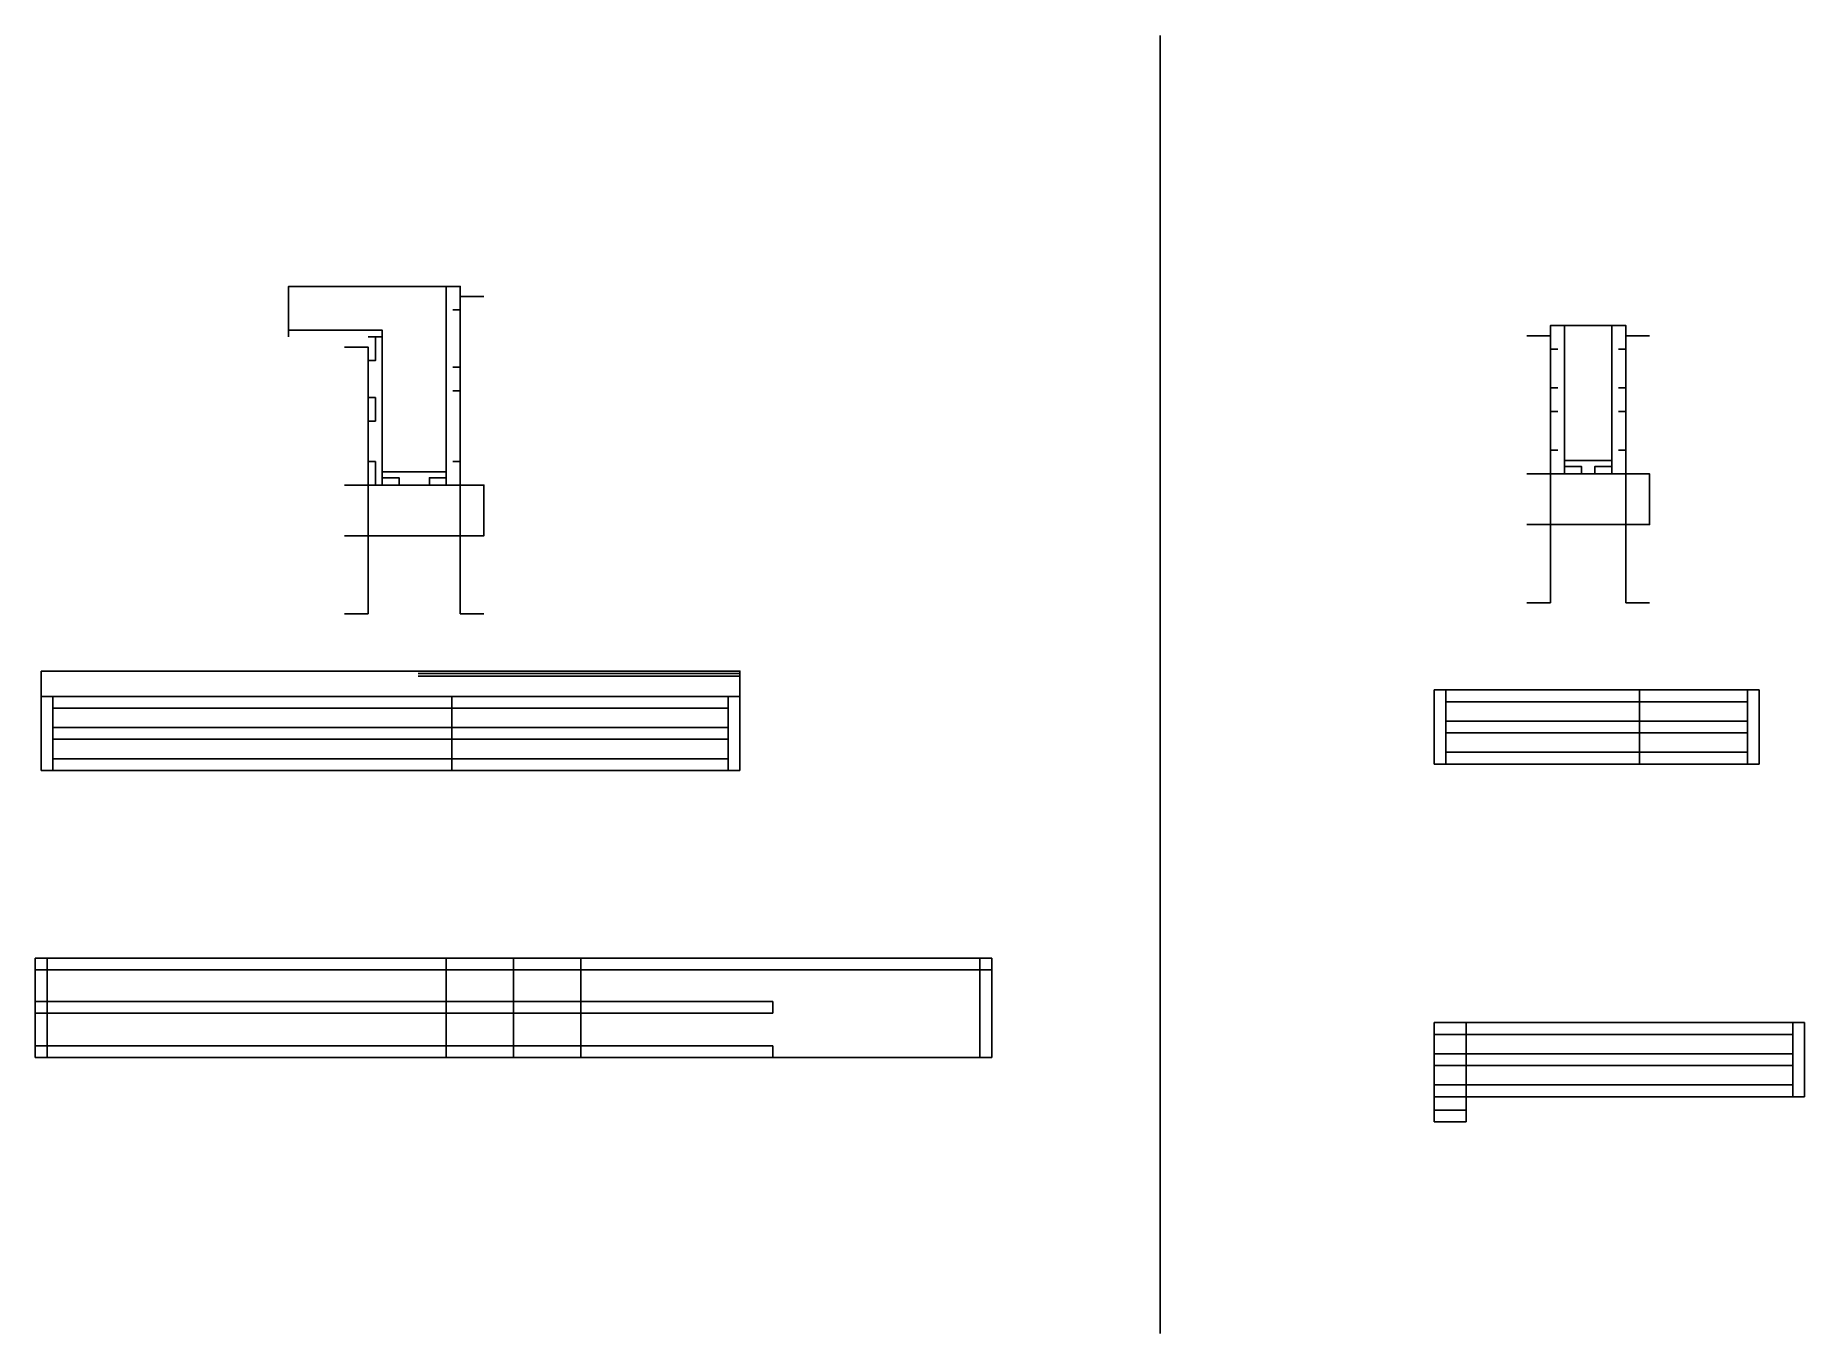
# Model space of a CAD drawing. Header units: metres. Extents: x 5924 to 6974, y 3028 to 3799.
import ezdxf

# ---------------------------------------------------------------- set-up
doc = ezdxf.new("R2010")
doc.units = ezdxf.units.M
for name, color, linetype in [('CONCRETO', 7, 'Continuous'), ('COTA', 7, 'Continuous'), ('Madeira', 7, 'Continuous'), ('Painéis', 7, 'Continuous'), ('SARR_2.2x7', 7, 'Continuous'), ('SARR_3.5x7', 7, 'Continuous'), ('SARR_EDITAR', 7, 'Continuous')]:
    doc.layers.add(name, color=color, linetype=linetype)

msp = doc.modelspace()

# ---------------------------------------------------------------- linework, layer by layer
at = {"layer": 'CONCRETO', "color": 7, "lineweight": 25}
for points in [[(6073.9, 3623.8), (6073.9, 3649.8), (6129.5, 3649.8), (6129.5, 3649.8), (6167.5, 3649.8), (6167.5, 3539.8), (6129.5, 3539.8), (6129.5, 3623.8)], [(6831.7, 3626.5), (6831.7, 3626.5), (6859.7, 3626.5), (6859.7, 3598.5), (6859.7, 3598.5), (6859.7, 3546.5), (6831.7, 3546.5), (6831.7, 3626.5)]]:
    msp.add_lwpolyline(points, dxfattribs=at)
at = {"layer": 'COTA', "color": 7, "lineweight": 25}
for p, q in [((6591.6, 3798.8), (6591.6, 3028.1)), ((5926.9, 3406.4), (5926.9, 3421.4)), ((6150.9, 3421.4), (5926.9, 3421.4)), ((6341.9, 3418.4), (6341.9, 3406.4)), ((6773.2, 3168.7), (6754.2, 3168.7))]:
    msp.add_line(p, q, dxfattribs=at)
at = {"layer": 'Madeira', "color": 7, "lineweight": 25}
for points in [[(6171.5, 3635.8), (6175.9, 3635.8), (6175.9, 3649.8), (6171.5, 3649.8)], [(6827.7, 3612.5), (6823.3, 3612.5), (6823.3, 3626.5), (6827.7, 3626.5)], [(6863.7, 3612.5), (6868.1, 3612.5), (6868.1, 3626.5), (6863.7, 3626.5)], [(6121.1, 3605.8), (6125.5, 3605.8), (6125.5, 3619.8), (6121.1, 3619.8)], [(6171.5, 3587.8), (6175.9, 3587.8), (6175.9, 3601.8), (6171.5, 3601.8)], [(6121.1, 3569.8), (6125.5, 3569.8), (6125.5, 3583.8), (6121.1, 3583.8)], [(6827.7, 3575.5), (6823.3, 3575.5), (6823.3, 3589.5), (6827.7, 3589.5)], [(6863.7, 3575.5), (6868.1, 3575.5), (6868.1, 3589.5), (6863.7, 3589.5)], [(6827.7, 3538.5), (6823.3, 3538.5), (6823.3, 3552.5), (6827.7, 3552.5)], [(6863.7, 3538.5), (6868.1, 3538.5), (6868.1, 3552.5), (6863.7, 3552.5)], [(6121.1, 3531.8), (6125.5, 3531.8), (6125.5, 3545.8), (6121.1, 3545.8)], [(6171.5, 3531.8), (6175.9, 3531.8), (6175.9, 3545.8), (6171.5, 3545.8)], [(6831.7, 3538.5), (6831.7, 3542.9), (6841.7, 3542.9), (6841.7, 3538.5)], [(6859.7, 3538.5), (6859.7, 3542.9), (6849.7, 3542.9), (6849.7, 3538.5)], [(6129.5, 3531.8), (6129.5, 3536.2), (6139.5, 3536.2), (6139.5, 3531.8)], [(6167.5, 3531.8), (6167.5, 3536.2), (6157.5, 3536.2), (6157.5, 3531.8)]]:
    msp.add_lwpolyline(points, dxfattribs=at)
at = {"layer": 'Painéis', "color": 7, "lineweight": 25}
for p, q in [((5926.9, 3406.4), (6341.9, 3406.4)), ((5926.9, 3362.4), (5926.9, 3406.4)), ((6170.9, 3362.4), (6170.9, 3406.4)), ((6341.9, 3362.4), (6341.9, 3406.4)), ((6754.2, 3410.2), (6947.2, 3410.2)), ((6754.2, 3366.2), (6754.2, 3410.2)), ((6876.2, 3366.2), (6876.2, 3410.2)), ((6947.2, 3366.2), (6947.2, 3410.2)), ((5926.9, 3362.4), (6341.9, 3362.4)), ((6754.2, 3366.2), (6947.2, 3366.2)), ((5923.5, 3251), (6491.5, 3251)), ((5923.5, 3192), (5923.5, 3251)), ((6167.5, 3192), (6167.5, 3251)), ((6207.5, 3192), (6207.5, 3251)), ((6247.5, 3192), (6247.5, 3251)), ((6491.5, 3192), (6491.5, 3251)), ((6754.2, 3212.7), (6974.2, 3212.7)), ((6754.2, 3153.7), (6754.2, 3212.7)), ((6773.2, 3153.7), (6773.2, 3212.7)), ((6974.2, 3168.7), (6974.2, 3212.7)), ((5923.5, 3192), (6491.5, 3192)), ((6773.2, 3168.7), (6974.2, 3168.7)), ((6754.2, 3153.7), (6773.2, 3153.7))]:
    msp.add_line(p, q, dxfattribs=at)
for points in [[(6171.5, 3649.8), (6167.5, 3649.8), (6167.5, 3531.8), (6171.5, 3531.8)], [(6827.7, 3626.5), (6831.7, 3626.5), (6831.7, 3538.5), (6827.7, 3538.5)], [(6863.7, 3626.5), (6859.7, 3626.5), (6859.7, 3538.5), (6863.7, 3538.5)], [(6129.5, 3619.8), (6129.5, 3623.8), (6073.9, 3623.8), (6073.9, 3619.8)], [(6125.5, 3619.8), (6129.5, 3619.8), (6129.5, 3531.8), (6125.5, 3531.8)], [(6859.7, 3542.9), (6859.7, 3546.5), (6831.7, 3546.5), (6831.7, 3542.9)], [(6167.5, 3536.2), (6167.5, 3539.8), (6129.5, 3539.8), (6129.5, 3536.2)], [(6150.9, 3421.4), (6341.9, 3421.4), (6341.9, 3418.4), (6150.9, 3418.4)]]:
    msp.add_lwpolyline(points, dxfattribs=at)
at = {"layer": 'SARR_2.2x7', "color": 7, "lineweight": 25}
for p, q in [((5933.9, 3362.4), (5933.9, 3406.4)), ((6335, 3362.4), (6335, 3406.4)), ((6761.2, 3366.2), (6761.2, 3410.2)), ((6940.3, 3366.2), (6940.3, 3410.2)), ((5933.9, 3399.4), (6170.9, 3399.4)), ((6170.9, 3399.4), (6335, 3399.4)), ((6761.2, 3403.2), (6876.2, 3403.2)), ((6876.2, 3403.2), (6940.3, 3403.2)), ((5933.9, 3387.9), (6170.9, 3387.9)), ((6170.9, 3387.9), (6335, 3387.9)), ((6761.2, 3391.7), (6876.2, 3391.7)), ((6761.2, 3384.7), (6876.2, 3384.7)), ((6876.2, 3391.7), (6940.3, 3391.7)), ((6876.2, 3384.7), (6940.3, 3384.7)), ((5933.9, 3380.9), (6170.9, 3380.9)), ((6170.9, 3380.9), (6335, 3380.9)), ((6761.2, 3373.2), (6876.2, 3373.2)), ((6876.2, 3373.2), (6940.3, 3373.2)), ((5933.9, 3369.4), (6170.9, 3369.4)), ((6170.9, 3369.4), (6335, 3369.4)), ((5930.5, 3192), (5930.5, 3251)), ((6484.5, 3192), (6484.5, 3251)), ((5923.5, 3244), (6207.5, 3244)), ((6207.5, 3244), (6491.5, 3244)), ((5923.5, 3225.3), (6207.5, 3225.3)), ((5923.5, 3218.3), (6207.5, 3218.3)), ((6207.5, 3225.3), (6361.5, 3225.3)), ((6207.5, 3218.3), (6361.5, 3218.3)), ((6361.5, 3225.3), (6361.5, 3218.3)), ((6754.2, 3205.7), (6876.2, 3205.7)), ((6876.2, 3205.7), (6967.3, 3205.7)), ((6967.3, 3168.7), (6967.3, 3212.7)), ((5923.5, 3199), (6207.5, 3199)), ((6207.5, 3199), (6361.5, 3199)), ((6361.5, 3199), (6361.5, 3192)), ((6754.2, 3194.2), (6876.2, 3194.2)), ((6876.2, 3194.2), (6967.3, 3194.2)), ((6754.2, 3187.2), (6876.2, 3187.2)), ((6876.2, 3187.2), (6967.3, 3187.2)), ((6754.2, 3175.7), (6876.2, 3175.7)), ((6876.2, 3175.7), (6967.3, 3175.7)), ((6754.2, 3160.7), (6773.2, 3160.7))]:
    msp.add_line(p, q, dxfattribs=at)
at = {"layer": 'SARR_3.5x7', "color": 7, "lineweight": 25}
for points in [[(6189.9, 3643.8), (6175.9, 3643.8), (6175.9, 3455.4), (6189.9, 3455.4)], [(6809.3, 3620.5), (6823.3, 3620.5), (6823.3, 3462), (6809.3, 3462)], [(6882.1, 3620.5), (6868.1, 3620.5), (6868.1, 3462), (6882.1, 3462)], [(6107.1, 3613.8), (6121.1, 3613.8), (6121.1, 3455.4), (6107.1, 3455.4)], [(6107.1, 3531.8), (6189.9, 3531.8), (6189.9, 3501.8), (6107.1, 3501.8)], [(6809.3, 3538.5), (6882.1, 3538.5), (6882.1, 3508.4), (6809.3, 3508.4)]]:
    msp.add_lwpolyline(points, dxfattribs=at)
at = {"layer": 'SARR_EDITAR', "color": 7, "lineweight": 25}
msp.add_line((6341.9, 3419.9), (6150.9, 3419.9), dxfattribs=at)

doc.saveas('drawing.dxf')
